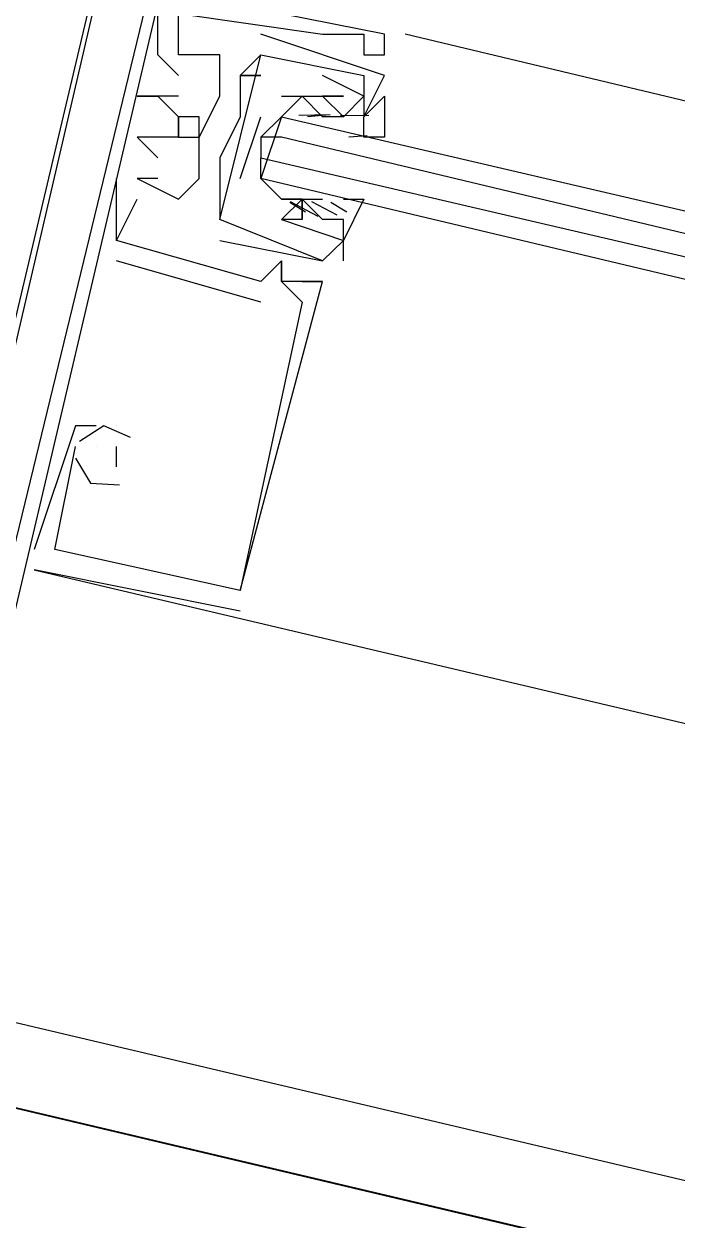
# Model space of a CAD drawing. Header units: feet. Extents: x -84 to 198, y -22 to 181.
# Drawn here: x 95.22 to 95.643, y 26.41 to 27.184 of the extents above; entities that cross this region are included whole.
import ezdxf

# ---------------------------------------------------------------- set-up
doc = ezdxf.new("R2010")
doc.units = ezdxf.units.FT
doc.layers.add('A-LINEA', color=7, linetype='CONTINUOUS')

msp = doc.modelspace()

# ---------------------------------------------------------------- linework, layer by layer
at = {"layer": 'A-LINEA'}
for p, q in [((95.3067, 27.1644), (95.3067, 27.2044)), ((95.3067, 27.1644), (95.3067, 27.2044)), ((95.3067, 27.1644), (95.3067, 27.2044)), ((95.4533, 27.1511), (95.3733, 27.1778)), ((95.3733, 27.1778), (95.3733, 27.1778)), ((95.4533, 27.1511), (95.3733, 27.1778)), ((95.3733, 27.1778), (95.3733, 27.1778)), ((95.4133, 27.1778), (95.4133, 27.1778)), ((95.4133, 27.1778), (95.4133, 27.1778)), ((95.4133, 27.1778), (95.4133, 27.1778)), ((95.4267, 27.1778), (95.4267, 27.1778)), ((95.4267, 27.1778), (95.4267, 27.1778)), ((95.4267, 27.1778), (95.4267, 27.1778)), ((95.44, 27.1778), (95.44, 27.1778)), ((95.44, 27.1778), (95.44, 27.1778)), ((95.44, 27.1778), (95.44, 27.1778)), ((95.4533, 27.1778), (95.4533, 27.1778)), ((95.4533, 27.1778), (95.4533, 27.1778)), ((95.4533, 27.1778), (95.4533, 27.1778)), ((98.1467, 26.5378), (95.4667, 27.1778)), ((95.3067, 27.1644), (95.3067, 27.1644)), ((95.3067, 27.1644), (95.3067, 27.1644)), ((95.3067, 27.1644), (95.3067, 27.1644)), ((95.32, 27.1644), (95.32, 27.1644)), ((95.32, 27.1644), (95.32, 27.1644)), ((95.32, 27.1644), (95.32, 27.1644)), ((95.32, 27.1644), (95.32, 27.1644)), ((95.32, 27.1644), (95.32, 27.1644)), ((95.32, 27.1644), (95.32, 27.1644)), ((95.3467, 27.1644), (95.3467, 27.1644)), ((95.3467, 27.1644), (95.3467, 27.1644)), ((95.3467, 27.1644), (95.3467, 27.1644)), ((95.3733, 27.1644), (95.3733, 27.1644)), ((95.3733, 27.1644), (95.3733, 27.1644)), ((95.3733, 27.1644), (95.3733, 27.1644)), ((95.3733, 27.1644), (95.3733, 27.1644)), ((95.44, 27.1644), (95.44, 27.1644)), ((95.44, 27.1644), (95.44, 27.1644)), ((95.44, 27.1644), (95.44, 27.1644)), ((95.4533, 27.1644), (95.4533, 27.1644)), ((95.4533, 27.1644), (95.4533, 27.1644)), ((95.4533, 27.1644), (95.4533, 27.1644)), ((95.32, 27.1511), (95.32, 27.1511)), ((95.32, 27.1511), (95.32, 27.1511)), ((95.32, 27.1511), (95.32, 27.1511)), ((95.36, 27.1511), (95.36, 27.1511)), ((95.36, 27.1511), (95.36, 27.1511)), ((95.36, 27.1511), (95.36, 27.1511)), ((95.36, 27.1511), (95.36, 27.1511)), ((95.3733, 27.1511), (95.3733, 27.1511)), ((95.3733, 27.1511), (95.3733, 27.1511)), ((95.4133, 27.1511), (95.4133, 27.1511)), ((95.4133, 27.1511), (95.4133, 27.1511)), ((95.44, 27.1244), (95.4533, 27.1511)), ((95.44, 27.1511), (95.44, 27.1511)), ((95.44, 27.1511), (95.44, 27.1511)), ((95.44, 27.1244), (95.4533, 27.1511)), ((95.44, 27.1511), (95.44, 27.1511)), ((95.44, 27.1511), (95.44, 27.1511)), ((95.4533, 27.1511), (95.4533, 27.1511)), ((95.4533, 27.1511), (95.4533, 27.1511)), ((95.2933, 27.1378), (95.2933, 27.1378)), ((95.2933, 27.1378), (95.2933, 27.1378)), ((95.2933, 27.1378), (95.2933, 27.1378)), ((95.3067, 27.1378), (95.3067, 27.1378)), ((95.3067, 27.1378), (95.3067, 27.1378)), ((95.3067, 27.1378), (95.3067, 27.1378)), ((95.32, 27.1378), (95.32, 27.1378)), ((95.32, 27.1378), (95.32, 27.1378)), ((95.32, 27.1378), (95.32, 27.1378)), ((95.3467, 27.1378), (95.3467, 27.1378)), ((95.3467, 27.1378), (95.3467, 27.1378)), ((95.3467, 27.1378), (95.3467, 27.1378)), ((95.36, 27.1378), (95.36, 27.1378)), ((95.36, 27.1378), (95.36, 27.1378)), ((95.4, 27.1378), (95.4, 27.1378)), ((95.4, 27.1378), (95.4, 27.1378)), ((95.4, 27.1378), (95.4, 27.1378)), ((95.4, 27.1378), (95.4, 27.1378)), ((95.4133, 27.1378), (95.4133, 27.1378)), ((95.4133, 27.1378), (95.4133, 27.1378)), ((95.4133, 27.1378), (95.4133, 27.1378)), ((95.4133, 27.1378), (95.4133, 27.1378)), ((95.4133, 27.1378), (95.4133, 27.1378)), ((95.4133, 27.1378), (95.4133, 27.1378)), ((95.4267, 27.1378), (95.4267, 27.1378)), ((95.4267, 27.1378), (95.4267, 27.1378)), ((95.4267, 27.1378), (95.4267, 27.1378)), ((95.4267, 27.1378), (95.4267, 27.1378)), ((95.44, 27.1378), (95.44, 27.1378)), ((95.44, 27.1378), (95.44, 27.1378)), ((95.32, 27.1244), (95.32, 27.1244)), ((95.32, 27.1244), (95.32, 27.1244)), ((95.32, 27.1244), (95.32, 27.1244)), ((95.36, 27.1244), (95.36, 27.1244)), ((95.36, 27.0844), (95.3733, 27.1244)), ((95.36, 27.1244), (95.36, 27.1244)), ((95.3867, 27.1244), (95.3867, 27.1244)), ((95.3978, 27.1253), (95.4181, 27.1259)), ((95.4, 27.1244), (95.4, 27.1244)), ((95.4036, 27.1246), (95.4154, 27.1256)), ((95.4133, 27.1244), (95.4133, 27.1244)), ((95.4267, 27.1244), (95.4133, 27.1244)), ((95.4249, 27.1252), (95.4432, 27.1255)), ((95.4267, 27.1244), (95.4267, 27.1244)), ((95.4267, 27.1244), (95.4267, 27.1244)), ((95.44, 27.1244), (95.44, 27.1244)), ((95.44, 27.1244), (95.44, 27.1244)), ((95.2933, 27.1111), (95.2933, 27.1111)), ((95.2933, 27.1111), (95.2933, 27.1111)), ((95.2933, 27.1111), (95.2933, 27.1111)), ((95.32, 27.1111), (95.32, 27.1111)), ((95.32, 27.1111), (95.32, 27.1111)), ((95.32, 27.1111), (95.32, 27.1111)), ((95.3333, 27.1111), (95.3333, 27.1111)), ((95.3333, 27.1111), (95.3333, 27.1111)), ((95.3333, 27.1111), (95.3333, 27.1111)), ((95.3733, 27.1111), (95.3733, 27.0978)), ((95.4302, 27.1113), (95.4421, 27.1123)), ((95.3067, 27.0978), (95.3067, 27.0978)), ((95.3067, 27.0978), (95.3067, 27.0978)), ((95.3067, 27.0978), (95.3067, 27.0978)), ((95.3467, 27.0978), (95.3467, 27.0978)), ((95.3467, 27.0978), (95.3467, 27.0978)), ((95.28, 27.0844), (95.28, 27.0844)), ((95.28, 27.0844), (95.28, 27.0844)), ((95.28, 27.0844), (95.28, 27.0844)), ((95.2933, 27.0844), (95.2933, 27.0844)), ((95.2933, 27.0844), (95.2933, 27.0844)), ((95.2933, 27.0844), (95.2933, 27.0844)), ((95.2933, 27.0844), (95.2933, 27.0844)), ((95.2933, 27.0844), (95.2933, 27.0844)), ((95.2933, 27.0844), (95.2933, 27.0844)), ((95.3067, 27.0844), (95.3067, 27.0844)), ((95.3067, 27.0844), (95.3067, 27.0844)), ((95.3067, 27.0844), (95.3067, 27.0844)), ((95.3333, 27.0844), (95.3333, 27.0844)), ((95.3333, 27.0844), (95.3333, 27.0844)), ((95.3333, 27.0844), (95.3333, 27.0844)), ((95.3867, 27.0844), (95.3867, 27.0844)), ((95.2933, 27.0711), (95.2933, 27.0711)), ((95.2933, 27.0711), (95.2933, 27.0711)), ((95.2933, 27.0711), (95.2933, 27.0711)), ((95.32, 27.0711), (95.32, 27.0711)), ((95.32, 27.0711), (95.32, 27.0711)), ((95.32, 27.0711), (95.32, 27.0711)), ((95.3467, 27.0711), (95.3467, 27.0711)), ((95.3467, 27.0711), (95.3467, 27.0711)), ((95.3867, 27.0711), (95.3867, 27.0711)), ((95.3867, 27.0711), (95.3867, 27.0711)), ((95.4022, 27.0626), (95.392, 27.0689)), ((95.4105, 27.0598), (95.3925, 27.0694)), ((95.4, 27.0711), (95.4, 27.0711)), ((95.4, 27.0711), (95.4, 27.0711)), ((95.4, 27.0711), (95.4133, 27.0711)), ((95.4, 27.0711), (95.4, 27.0711)), ((95.4, 27.0711), (95.4, 27.0711)), ((95.4226, 27.0608), (95.4063, 27.0693)), ((95.4133, 27.0711), (95.4133, 27.0711)), ((95.4133, 27.0711), (95.4133, 27.0711)), ((95.4133, 27.0711), (95.4133, 27.0711)), ((95.4289, 27.0626), (95.4187, 27.0689)), ((95.3467, 27.0578), (95.3467, 27.0578)), ((95.3467, 27.0578), (95.3467, 27.0578)), ((95.3867, 27.0578), (95.3867, 27.0578)), ((95.3867, 27.0578), (95.3867, 27.0578)), ((95.3867, 27.0578), (95.3867, 27.0578)), ((95.3867, 27.0578), (95.3867, 27.0578)), ((95.4, 27.0578), (95.4, 27.0578)), ((95.4, 27.0578), (95.4, 27.0578)), ((95.4133, 27.0578), (95.4133, 27.0578)), ((95.4133, 27.0578), (95.4133, 27.0578)), ((95.4267, 27.0311), (95.4267, 27.0578)), ((95.4267, 27.0578), (95.4267, 27.0578)), ((95.4267, 27.0311), (95.4267, 27.0578)), ((95.4267, 27.0578), (95.4267, 27.0578)), ((95.28, 27.0444), (95.28, 27.0444)), ((95.28, 27.0444), (95.28, 27.0444)), ((95.28, 27.0444), (95.28, 27.0444)), ((95.28, 27.0444), (95.28, 27.0444)), ((95.28, 27.0444), (95.28, 27.0444)), ((95.28, 27.0444), (95.28, 27.0444)), ((95.3467, 27.0444), (95.4133, 27.0311)), ((95.3467, 27.0444), (95.3467, 27.0444)), ((95.3467, 27.0444), (95.4133, 27.0311)), ((95.3467, 27.0444), (95.3467, 27.0444)), ((95.4267, 27.0444), (95.4267, 27.0444)), ((95.4267, 27.0444), (95.4267, 27.0444)), ((95.3733, 27.0044), (95.28, 27.0311)), ((95.28, 27.0311), (95.28, 27.0311)), ((95.3733, 27.0044), (95.28, 27.0311)), ((95.28, 27.0311), (95.28, 27.0311)), ((95.3733, 27.0044), (95.28, 27.0311)), ((95.28, 27.0311), (95.28, 27.0311)), ((95.3867, 27.0311), (95.3867, 27.0311)), ((95.3867, 27.0311), (95.3867, 27.0311)), ((95.3867, 27.0311), (95.3867, 27.0311)), ((95.3867, 27.0311), (95.3867, 27.0311)), ((95.3867, 27.0311), (95.3867, 27.0311)), ((95.3867, 27.0311), (95.3867, 27.0311)), ((95.4133, 27.0311), (95.4133, 27.0311)), ((95.4133, 27.0311), (95.4133, 27.0311)), ((95.4133, 27.0311), (95.4133, 27.0311)), ((95.4133, 27.0311), (95.4133, 27.0311)), ((95.4267, 27.0311), (95.4267, 27.0311)), ((95.4267, 27.0311), (95.4267, 27.0311)), ((95.3733, 27.0178), (95.3733, 27.0178)), ((95.3733, 27.0178), (95.3733, 27.0178)), ((95.3733, 27.0178), (95.3733, 27.0178)), ((95.3733, 27.0178), (95.3733, 27.0178)), ((95.3733, 27.0178), (95.3733, 27.0178)), ((95.3733, 27.0178), (95.3733, 27.0178)), ((95.3867, 27.0178), (95.3867, 27.0178)), ((95.3867, 27.0178), (95.3867, 27.0178)), ((95.3867, 27.0178), (95.3867, 27.0178)), ((95.3867, 27.0178), (95.3867, 27.0178)), ((95.3867, 27.0178), (95.3867, 27.0178)), ((95.3867, 27.0178), (95.3867, 27.0178)), ((95.3867, 27.0178), (95.3867, 27.0178)), ((95.3867, 27.0178), (95.3867, 27.0178)), ((95.3867, 27.0178), (95.3867, 27.0178)), ((95.4, 27.0178), (95.4, 27.0178)), ((95.4, 27.0178), (95.4, 27.0178)), ((95.4, 27.0178), (95.4, 27.0178)), ((95.4133, 27.0178), (95.4133, 27.0178)), ((95.4133, 27.0178), (95.4133, 27.0178)), ((95.4133, 27.0178), (95.4133, 27.0178)), ((95.4133, 27.0178), (95.4133, 27.0178)), ((95.4133, 27.0178), (95.4133, 27.0178)), ((95.4133, 27.0178), (95.4133, 27.0178)), ((95.3733, 27.0044), (95.3733, 27.0044)), ((95.3733, 27.0044), (95.3733, 27.0044)), ((95.3733, 27.0044), (95.3733, 27.0044)), ((95.4, 27.0044), (95.4, 27.0044)), ((95.4, 27.0044), (95.4, 27.0044)), ((95.4, 27.0044), (95.4, 27.0044)), ((95.2533, 26.9244), (95.2533, 26.9244)), ((95.2533, 26.9244), (95.2533, 26.9244)), ((95.2533, 26.9244), (95.2533, 26.9244)), ((95.2667, 26.9244), (95.2667, 26.9244)), ((95.2667, 26.9244), (95.2667, 26.9244)), ((95.2667, 26.9244), (95.2667, 26.9244)), ((95.28, 26.9244), (95.28, 26.9244)), ((95.28, 26.9244), (95.28, 26.9244)), ((95.28, 26.9244), (95.28, 26.9244)), ((95.28, 26.9244), (95.28, 26.9244)), ((95.28, 26.9244), (95.28, 26.9244)), ((95.28, 26.9244), (95.28, 26.9244)), ((95.2533, 26.9111), (95.2533, 26.9111)), ((95.2533, 26.9111), (95.2533, 26.9111)), ((95.2533, 26.9111), (95.2533, 26.9111)), ((95.2667, 26.9111), (95.2667, 26.9111)), ((95.2667, 26.9111), (95.2667, 26.9111)), ((95.2667, 26.9111), (95.2667, 26.9111)), ((95.28, 26.8978), (95.28, 26.9111)), ((95.28, 26.9111), (95.28, 26.9111)), ((95.28, 26.8978), (95.28, 26.9111)), ((95.28, 26.9111), (95.28, 26.9111)), ((95.28, 26.8978), (95.28, 26.9111)), ((95.28, 26.9111), (95.28, 26.9111)), ((95.28, 26.8978), (95.28, 26.8978)), ((95.28, 26.8978), (95.28, 26.8978)), ((95.28, 26.8978), (95.28, 26.8978)), ((95.2267, 26.8444), (95.2267, 26.8444)), ((95.2267, 26.8444), (95.2267, 26.8444)), ((95.2267, 26.8444), (95.2267, 26.8444)), ((95.24, 26.8444), (95.24, 26.8444)), ((95.24, 26.8444), (95.24, 26.8444)), ((95.24, 26.8444), (95.24, 26.8444)), ((95.24, 26.8444), (95.24, 26.8444)), ((95.24, 26.8444), (95.24, 26.8444)), ((95.24, 26.8444), (95.24, 26.8444)), ((95.36, 26.8044), (95.2267, 26.8311)), ((95.2267, 26.8311), (95.2267, 26.8311)), ((95.36, 26.8044), (95.2267, 26.8311)), ((95.2267, 26.8311), (95.2267, 26.8311)), ((95.36, 26.8044), (95.2267, 26.8311)), ((95.2267, 26.8311), (95.2267, 26.8311)), ((95.36, 26.8178), (95.36, 26.8178)), ((95.36, 26.8178), (95.36, 26.8178)), ((95.36, 26.8178), (95.36, 26.8178)), ((95.36, 26.8178), (95.36, 26.8178)), ((95.36, 26.8178), (95.36, 26.8178)), ((95.36, 26.8178), (95.36, 26.8178)), ((95.36, 26.8044), (95.36, 26.8044)), ((95.36, 26.8044), (95.36, 26.8044)), ((95.36, 26.8044), (95.36, 26.8044)), ((94.8133, 26.5778), (102.7333, 24.7111)), ((95.16, 26.5511), (102.4, 24.8444))]:
    msp.add_line(p, q, dxfattribs=at)
for points in [[(67.2267, 7.6444), (67.2667, 7.8178), (67.76, 9.9244), (68.1067, 9.9378), (69.9867, 17.8978), (72.5733, 17.2844), (72.7333, 17.9244), (80.72, 16.0444), (83.12, 15.4711), (87.16, 14.5111), (90.12, 27.0044), (94.6533, 25.9244), (94.8133, 26.5778), (97.52, 25.9378), (103.5333, 24.5111), (107.3733, 40.7511), (107.64, 40.6978), (108.9733, 40.3778), (112.68, 39.4978), (119.16, 37.9644), (119.2267, 38.2978), (125.3067, 36.8578)], [(95.1733, 26.6444), (95.1733, 26.6311), (95.3333, 27.3111), (95.1867, 27.3511)], [(95.1733, 26.6444), (95.1733, 26.6311), (95.3333, 27.3111), (95.1867, 27.3511)], [(95.1733, 26.6444), (95.1733, 26.6311), (95.3333, 27.3111), (95.1867, 27.3511)], [(95.1867, 27.2844), (95.28, 27.2711), (95.16, 26.7644), (95.08, 26.7911)], [(95.1867, 27.2844), (95.28, 27.2711), (95.16, 26.7644), (95.08, 26.7911)], [(95.1867, 27.2844), (95.28, 27.2711), (95.16, 26.7644), (95.08, 26.7911)], [(95.32, 27.2844), (95.2133, 26.8444), (95.2, 26.8444)], [(95.32, 27.2844), (95.2133, 26.8444), (95.2, 26.8444)], [(95.32, 27.2844), (95.2133, 26.8444), (95.2, 26.8444)], [(95.1867, 26.7511), (95.1733, 26.7644), (95.1867, 26.8578), (95.2, 26.8578), (95.2, 26.8444), (95.2133, 26.8578), (95.1867, 26.8578), (95.28, 27.2578)], [(95.1867, 26.7511), (95.1733, 26.7644), (95.1867, 26.8578), (95.2, 26.8578), (95.2, 26.8444), (95.2133, 26.8578), (95.1867, 26.8578), (95.28, 27.2578)], [(95.1867, 26.7511), (95.1733, 26.7644), (95.1867, 26.8578), (95.2, 26.8578), (95.2, 26.8444), (95.2133, 26.8578), (95.1867, 26.8578), (95.28, 27.2578)], [(95.2933, 27.0844), (95.32, 27.0711), (95.3333, 27.0844), (95.3333, 27.1111), (95.3467, 27.1378), (95.3467, 27.1644), (95.32, 27.1644), (95.32, 27.1911), (95.4133, 27.1778), (95.4267, 27.1778), (95.44, 27.1778), (95.44, 27.1644), (95.4533, 27.1644), (95.4533, 27.1778), (95.32, 27.2044), (95.32, 27.2044)], [(95.2933, 27.0844), (95.32, 27.0711), (95.3333, 27.0844), (95.3333, 27.1111), (95.3467, 27.1378), (95.3467, 27.1644), (95.32, 27.1644), (95.32, 27.1911), (95.4133, 27.1778), (95.4267, 27.1778), (95.44, 27.1778), (95.44, 27.1644), (95.4533, 27.1644), (95.4533, 27.1778), (95.32, 27.2044), (95.32, 27.2044)], [(95.2933, 27.0844), (95.32, 27.0711), (95.3333, 27.0844), (95.3333, 27.1111), (95.3467, 27.1378), (95.3467, 27.1644), (95.32, 27.1644), (95.32, 27.1911), (95.4133, 27.1778), (95.4267, 27.1778), (95.44, 27.1778), (95.44, 27.1644), (95.4533, 27.1644), (95.4533, 27.1778), (95.32, 27.2044), (95.32, 27.2044)], [(95.32, 27.1511), (95.32, 27.1511), (95.3067, 27.1644)], [(95.32, 27.1511), (95.32, 27.1511), (95.3067, 27.1644)], [(95.32, 27.1511), (95.32, 27.1511), (95.3067, 27.1644)], [(95.3467, 27.0578), (95.3733, 27.1644), (95.44, 27.1511), (95.44, 27.1378), (95.4133, 27.1511)], [(95.3733, 27.1644), (95.36, 27.1511), (95.3733, 27.1511), (95.36, 27.1511), (95.36, 27.1378), (95.36, 27.1244), (95.3467, 27.0978), (95.3467, 27.0711), (95.3467, 27.0578)], [(95.3467, 27.0578), (95.3733, 27.1644), (95.44, 27.1511), (95.44, 27.1378), (95.4133, 27.1511)], [(95.3733, 27.1644), (95.36, 27.1511), (95.3733, 27.1511), (95.36, 27.1511), (95.36, 27.1378), (95.36, 27.1244), (95.3467, 27.0978), (95.3467, 27.0711), (95.3467, 27.0578)], [(95.32, 27.1378), (95.2933, 27.1378), (95.3067, 27.1378), (95.32, 27.1244), (95.32, 27.1244)], [(95.32, 27.1378), (95.2933, 27.1378), (95.3067, 27.1378), (95.32, 27.1244), (95.32, 27.1244)], [(95.32, 27.1378), (95.2933, 27.1378), (95.3067, 27.1378), (95.32, 27.1244), (95.32, 27.1244)], [(95.4133, 27.1244), (95.4, 27.1378), (95.3867, 27.1244), (95.3733, 27.0844), (95.3867, 27.0711), (95.4, 27.0711)], [(95.3867, 27.1378), (95.4, 27.1378), (95.4133, 27.1378), (95.4267, 27.1244), (95.44, 27.1378), (95.44, 27.1244), (95.4533, 27.1378), (95.4533, 27.1111), (95.44, 27.1111), (95.44, 27.1244)], [(95.4133, 27.1378), (95.4267, 27.1378), (95.4133, 27.1378), (95.4267, 27.1378)], [(95.4133, 27.1378), (95.4267, 27.1378), (95.4133, 27.1378), (95.4267, 27.1378)], [(95.32, 27.1111), (95.3333, 27.1111), (95.3333, 27.1244), (95.32, 27.1244), (95.32, 27.1111), (95.32, 27.1244), (95.32, 27.1111), (95.32, 27.1244)], [(95.32, 27.1111), (95.3333, 27.1111), (95.3333, 27.1244), (95.32, 27.1244), (95.32, 27.1111), (95.32, 27.1244), (95.32, 27.1111), (95.32, 27.1244)], [(95.32, 27.1111), (95.3333, 27.1111), (95.3333, 27.1244), (95.32, 27.1244), (95.32, 27.1111), (95.32, 27.1244), (95.32, 27.1111), (95.32, 27.1244)], [(98.12, 26.4311), (95.3733, 27.0844), (95.3733, 27.0978), (98.12, 26.4578), (95.3867, 27.1111), (95.3733, 27.1111), (95.3867, 27.1244), (98.1333, 26.4844)], [(95.32, 27.1111), (95.2933, 27.1111), (95.3067, 27.0978), (95.3067, 27.0978)], [(95.32, 27.1111), (95.2933, 27.1111), (95.3067, 27.0978), (95.3067, 27.0978)], [(95.32, 27.1111), (95.2933, 27.1111), (95.3067, 27.0978), (95.3067, 27.0978)], [(95.28, 27.0444), (95.28, 27.0444), (95.28, 27.0844)], [(95.28, 27.0444), (95.28, 27.0444), (95.28, 27.0844)], [(95.28, 27.0444), (95.28, 27.0444), (95.28, 27.0844)], [(95.3067, 27.0844), (95.2933, 27.0844), (95.2933, 27.0844)], [(95.3067, 27.0844), (95.2933, 27.0844), (95.2933, 27.0844)], [(95.3067, 27.0844), (95.2933, 27.0844), (95.2933, 27.0844)], [(95.4267, 27.0711), (95.44, 27.0711), (95.4267, 27.0444), (95.4267, 27.0578), (95.4133, 27.0578), (95.4, 27.0711), (95.4, 27.0578), (95.4, 27.0711), (95.3867, 27.0711), (95.3733, 27.0844)], [(95.36, 26.8178), (95.4133, 27.0178), (95.4, 27.0178), (95.4133, 27.0178), (95.3867, 27.0178), (95.3867, 27.0311), (95.3867, 27.0178), (95.3867, 27.0311), (95.3733, 27.0178), (95.28, 27.0444), (95.2933, 27.0711)], [(95.36, 26.8178), (95.4133, 27.0178), (95.4, 27.0178), (95.4133, 27.0178), (95.3867, 27.0178), (95.3867, 27.0311), (95.3867, 27.0178), (95.3867, 27.0311), (95.3733, 27.0178), (95.28, 27.0444), (95.2933, 27.0711)], [(95.36, 26.8178), (95.4133, 27.0178), (95.4, 27.0178), (95.4133, 27.0178), (95.3867, 27.0178), (95.3867, 27.0311), (95.3867, 27.0178), (95.3867, 27.0311), (95.3733, 27.0178), (95.28, 27.0444), (95.2933, 27.0711)], [(95.4133, 27.0578), (95.4, 27.0711), (95.4, 27.0578), (95.3867, 27.0578), (95.4, 27.0711), (95.3867, 27.0711)], [(95.4133, 27.0578), (95.4, 27.0711), (95.4, 27.0578), (95.3867, 27.0578), (95.4, 27.0711), (95.3867, 27.0711)], [(95.3867, 27.0578), (95.4267, 27.0444), (95.4133, 27.0311), (95.3467, 27.0578)], [(95.3867, 27.0578), (95.4267, 27.0444), (95.4133, 27.0311), (95.3467, 27.0578)], [(95.3867, 27.0178), (95.4, 27.0044), (95.36, 26.8178), (95.24, 26.8444), (95.2533, 26.9111)], [(95.3867, 27.0178), (95.4, 27.0044), (95.36, 26.8178), (95.24, 26.8444), (95.2533, 26.9111)], [(95.3867, 27.0178), (95.4, 27.0044), (95.36, 26.8178), (95.24, 26.8444), (95.2533, 26.9111)], [(95.2667, 26.9244), (95.2533, 26.9244), (95.2267, 26.8444)], [(95.2667, 26.9244), (95.2533, 26.9244), (95.2267, 26.8444)], [(95.2667, 26.9244), (95.2533, 26.9244), (95.2267, 26.8444)], [(95.289, 26.9168), (95.2718, 26.9244), (95.2559, 26.9143)], [(95.289, 26.9168), (95.2718, 26.9244), (95.2559, 26.9143)], [(95.289, 26.9168), (95.2718, 26.9244), (95.2559, 26.9143)], [(95.2534, 26.9034), (95.263, 26.8873), (95.2818, 26.8863)], [(95.2534, 26.9034), (95.263, 26.8873), (95.2818, 26.8863)], [(95.2534, 26.9034), (95.263, 26.8873), (95.2818, 26.8863)], [(95.2267, 26.8311), (98.0533, 26.1644), (98.7333, 26.0044)]]:
    msp.add_lwpolyline(points, dxfattribs=at)

doc.saveas('drawing.dxf')
